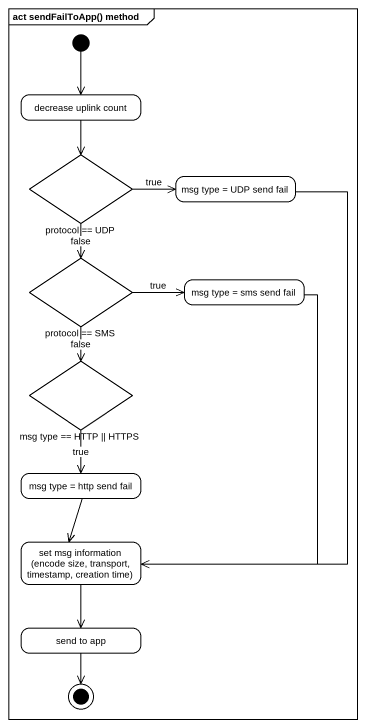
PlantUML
@startuml
mainframe act sendFailToApp() method
hide empty description
state "decrease uplink count" as decrease_uplink_count
state "protocol == UDP" as protocol_UDP <<choice>>
state "msg type = UDP send fail" as msg_type_UDP_send_fail
state "protocol == SMS" as protocol_SMS <<choice>>
state "msg type = sms send fail" as msg_type_sms_send_fail
state "msg type == HTTP || HTTPS" as msg_type_HTTP_HTTPS <<choice>>
state "msg type = http send fail" as msg_type_http_send_fail
state "set msg information (encode size, transport, timestamp, creation time)" as set_msg_information_encode
state "send to app" as send_to_app
[*] --> decrease_uplink_count
decrease_uplink_count --> protocol_UDP
protocol_UDP -right-> msg_type_UDP_send_fail : true
protocol_UDP --> protocol_SMS : false
msg_type_UDP_send_fail --> set_msg_information_encode
protocol_SMS -right-> msg_type_sms_send_fail : true
protocol_SMS --> msg_type_HTTP_HTTPS : false
msg_type_sms_send_fail --> set_msg_information_encode
msg_type_HTTP_HTTPS --> msg_type_http_send_fail : true
msg_type_http_send_fail --> set_msg_information_encode
set_msg_information_encode --> send_to_app
send_to_app --> [*]
@enduml
